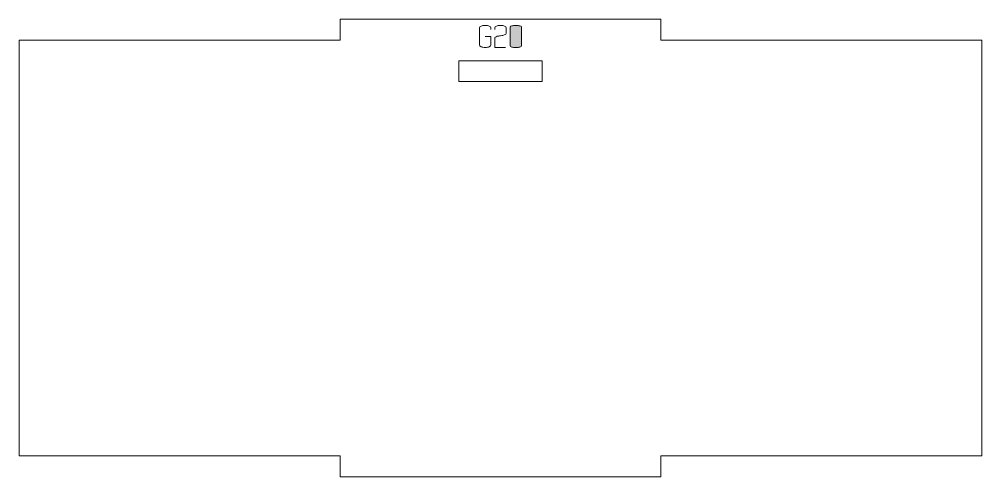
# Model space of a CAD drawing. Header units: centimetres. Extents: x -250 to 250, y -508 to 508.
# Drawn here: x -100.45 to -86.57, y -79.53 to -72.93 of the extents above; entities that cross this region are included whole.
import ezdxf

# ---------------------------------------------------------------- set-up
doc = ezdxf.new("R2010")
doc.units = ezdxf.units.CM
doc.header["$MEASUREMENT"] = 0
doc.layers.add('Capa 1', color=7, linetype='Continuous')

msp = doc.modelspace()

# ---------------------------------------------------------------- hatches: boundary and pattern name
at = {"layer": 'Capa 1', "true_color": 0x3e4095}
h = msp.add_hatch(color=175, dxfattribs=at)
edge = h.paths.add_edge_path()
edge.add_spline(control_points=[(-93.64979, -73.29819), (-93.64979, -73.30797), (-93.65766, -73.3163), (-93.67341, -73.32318), (-93.68915, -73.33006), (-93.7088, -73.3335), (-93.73234, -73.3335), (-93.75588, -73.3335), (-93.77553, -73.33006), (-93.79127, -73.32318), (-93.80702, -73.3163), (-93.81489, -73.30797), (-93.81489, -73.29819), (-93.81489, -73.29819), (-93.81489, -73.05237), (-93.81489, -73.05237), (-93.81489, -73.04259), (-93.80702, -73.03426), (-93.79127, -73.02738), (-93.77553, -73.0205), (-93.75588, -73.01706), (-93.73234, -73.01706), (-93.7088, -73.01706), (-93.68915, -73.0205), (-93.67341, -73.02738), (-93.65766, -73.03426), (-93.64979, -73.04259), (-93.64979, -73.05237), (-93.64979, -73.05237), (-93.64979, -73.07484), (-93.64979, -73.07484), (-93.64979, -73.07484), (-93.64979, -73.05237), (-93.64979, -73.05237), (-93.64979, -73.04259), (-93.65766, -73.03426), (-93.67341, -73.02738), (-93.68915, -73.0205), (-93.7088, -73.01706), (-93.73234, -73.01706), (-93.75588, -73.01706), (-93.77553, -73.0205), (-93.79127, -73.02738), (-93.80702, -73.03426), (-93.81489, -73.04259), (-93.81489, -73.05237), (-93.81489, -73.05237), (-93.81489, -73.29819), (-93.81489, -73.29819), (-93.81489, -73.30797), (-93.80702, -73.3163), (-93.79127, -73.32318), (-93.77553, -73.33006), (-93.75588, -73.3335), (-93.73234, -73.3335), (-93.7088, -73.3335), (-93.68915, -73.33006), (-93.67341, -73.32318), (-93.65766, -73.3163), (-93.64979, -73.30797), (-93.64979, -73.29819), (-93.64979, -73.29819), (-93.64979, -73.17528), (-93.64979, -73.17528), (-93.64979, -73.17528), (-93.73142, -73.17528), (-93.73142, -73.17528), (-93.73142, -73.17528), (-93.64979, -73.17528), (-93.64979, -73.17528), (-93.64979, -73.17528), (-93.64979, -73.29819), (-93.64979, -73.29819)], knot_values=[0, 0, 0, 0, 0.04166667, 0.04166667, 0.04166667, 0.08333333, 0.08333333, 0.08333333, 0.125, 0.125, 0.125, 0.16666667, 0.16666667, 0.16666667, 0.20833333, 0.20833333, 0.20833333, 0.25, 0.25, 0.25, 0.29166667, 0.29166667, 0.29166667, 0.33333333, 0.33333333, 0.33333333, 0.375, 0.375, 0.375, 0.41666667, 0.41666667, 0.41666667, 0.45833333, 0.45833333, 0.45833333, 0.5, 0.5, 0.5, 0.54166667, 0.54166667, 0.54166667, 0.58333333, 0.58333333, 0.58333333, 0.625, 0.625, 0.625, 0.66666667, 0.66666667, 0.66666667, 0.70833333, 0.70833333, 0.70833333, 0.75, 0.75, 0.75, 0.79166667, 0.79166667, 0.79166667, 0.83333333, 0.83333333, 0.83333333, 0.875, 0.875, 0.875, 0.91666667, 0.91666667, 0.91666667, 0.95833333, 0.95833333, 0.95833333, 1, 1, 1, 1], degree=3, periodic=1)
h = msp.add_hatch(color=175, dxfattribs=at)
edge = h.paths.add_edge_path()
edge.add_spline(control_points=[(-93.59522, -73.3335), (-93.59522, -73.3335), (-93.59522, -73.20096), (-93.59522, -73.20096), (-93.5943, -73.18904), (-93.58345, -73.17987), (-93.56266, -73.17345), (-93.5541, -73.17283), (-93.54592, -73.17184), (-93.53812, -73.17046), (-93.53033, -73.16909), (-93.52245, -73.16764), (-93.5145, -73.16611), (-93.49983, -73.16366), (-93.48859, -73.16167), (-93.4808, -73.16015), (-93.473, -73.15862), (-93.46543, -73.15663), (-93.45809, -73.15418), (-93.43914, -73.14715), (-93.42966, -73.13813), (-93.42966, -73.12713), (-93.42966, -73.12713), (-93.42966, -73.05237), (-93.42966, -73.05237), (-93.42966, -73.04259), (-93.43753, -73.03426), (-93.45328, -73.02738), (-93.46902, -73.0205), (-93.48867, -73.01706), (-93.51221, -73.01706), (-93.53575, -73.01706), (-93.5554, -73.0205), (-93.57114, -73.02738), (-93.58689, -73.03426), (-93.59476, -73.04259), (-93.59476, -73.05237), (-93.59476, -73.05237), (-93.59476, -73.07484), (-93.59476, -73.07484), (-93.59476, -73.07484), (-93.59476, -73.05237), (-93.59476, -73.05237), (-93.59476, -73.04259), (-93.58689, -73.03426), (-93.57114, -73.02738), (-93.5554, -73.0205), (-93.53575, -73.01706), (-93.51221, -73.01706), (-93.48867, -73.01706), (-93.46902, -73.0205), (-93.45328, -73.02738), (-93.43753, -73.03426), (-93.42966, -73.04259), (-93.42966, -73.05237), (-93.42966, -73.05237), (-93.42966, -73.12713), (-93.42966, -73.12713), (-93.42966, -73.13813), (-93.43914, -73.14715), (-93.45809, -73.15418), (-93.46543, -73.15663), (-93.473, -73.15862), (-93.4808, -73.16015), (-93.48859, -73.16167), (-93.49983, -73.16366), (-93.5145, -73.16611), (-93.52245, -73.16764), (-93.53033, -73.16909), (-93.53812, -73.17046), (-93.54592, -73.17184), (-93.5541, -73.17283), (-93.56266, -73.17345), (-93.58345, -73.17987), (-93.5943, -73.18904), (-93.59522, -73.20096), (-93.59522, -73.20096), (-93.59522, -73.3335), (-93.59522, -73.3335), (-93.59522, -73.3335), (-93.43837, -73.3335), (-93.43837, -73.3335), (-93.43837, -73.3335), (-93.59522, -73.3335), (-93.59522, -73.3335)], knot_values=[0, 0, 0, 0, 0.03571429, 0.03571429, 0.03571429, 0.07142857, 0.07142857, 0.07142857, 0.10714286, 0.10714286, 0.10714286, 0.14285714, 0.14285714, 0.14285714, 0.17857143, 0.17857143, 0.17857143, 0.21428571, 0.21428571, 0.21428571, 0.25, 0.25, 0.25, 0.28571429, 0.28571429, 0.28571429, 0.32142857, 0.32142857, 0.32142857, 0.35714286, 0.35714286, 0.35714286, 0.39285714, 0.39285714, 0.39285714, 0.42857143, 0.42857143, 0.42857143, 0.46428571, 0.46428571, 0.46428571, 0.5, 0.5, 0.5, 0.53571429, 0.53571429, 0.53571429, 0.57142857, 0.57142857, 0.57142857, 0.60714286, 0.60714286, 0.60714286, 0.64285714, 0.64285714, 0.64285714, 0.67857143, 0.67857143, 0.67857143, 0.71428571, 0.71428571, 0.71428571, 0.75, 0.75, 0.75, 0.78571429, 0.78571429, 0.78571429, 0.82142857, 0.82142857, 0.82142857, 0.85714286, 0.85714286, 0.85714286, 0.89285714, 0.89285714, 0.89285714, 0.92857143, 0.92857143, 0.92857143, 0.96428571, 0.96428571, 0.96428571, 1, 1, 1, 1], degree=3, periodic=1)
h = msp.add_hatch(color=175, dxfattribs=at)
edge = h.paths.add_edge_path()
edge.add_spline(control_points=[(-93.37463, -73.30965), (-93.37463, -73.31944), (-93.36676, -73.32586), (-93.35101, -73.32891), (-93.33527, -73.33197), (-93.31562, -73.3335), (-93.29208, -73.3335), (-93.26854, -73.3335), (-93.24889, -73.33197), (-93.23315, -73.32891), (-93.2174, -73.32586), (-93.20953, -73.31944), (-93.20953, -73.30965), (-93.20953, -73.30965), (-93.20953, -73.04137), (-93.20953, -73.04137), (-93.20953, -73.03158), (-93.2174, -73.02508), (-93.23315, -73.02187), (-93.24889, -73.01866), (-93.26854, -73.01706), (-93.29208, -73.01706), (-93.31562, -73.01706), (-93.33527, -73.01866), (-93.35101, -73.02187), (-93.36676, -73.02508), (-93.37463, -73.03158), (-93.37463, -73.04137), (-93.37463, -73.04137), (-93.37463, -73.30965), (-93.37463, -73.30965)], knot_values=[0, 0, 0, 0, 0.1, 0.1, 0.1, 0.2, 0.2, 0.2, 0.3, 0.3, 0.3, 0.4, 0.4, 0.4, 0.5, 0.5, 0.5, 0.6, 0.6, 0.6, 0.7, 0.7, 0.7, 0.8, 0.8, 0.8, 0.9, 0.9, 0.9, 1, 1, 1, 1], degree=3, periodic=1)
h = msp.add_hatch(color=175, dxfattribs=at)
edge = h.paths.add_edge_path()
edge.add_spline(control_points=[(-93.20953, -73.30965), (-93.20953, -73.31944), (-93.2174, -73.32586), (-93.23315, -73.32891), (-93.24889, -73.33197), (-93.26854, -73.3335), (-93.29208, -73.3335), (-93.31562, -73.3335), (-93.33527, -73.33197), (-93.35101, -73.32891), (-93.36676, -73.32586), (-93.37463, -73.31944), (-93.37463, -73.30965), (-93.37463, -73.30965), (-93.37463, -73.04137), (-93.37463, -73.04137), (-93.37463, -73.03158), (-93.36676, -73.02508), (-93.35101, -73.02187), (-93.33527, -73.01866), (-93.31562, -73.01706), (-93.29208, -73.01706), (-93.26854, -73.01706), (-93.24889, -73.01866), (-93.23315, -73.02187), (-93.2174, -73.02508), (-93.20953, -73.03158), (-93.20953, -73.04137), (-93.20953, -73.04137), (-93.20953, -73.30965), (-93.20953, -73.30965)], knot_values=[0, 0, 0, 0, 0.1, 0.1, 0.1, 0.2, 0.2, 0.2, 0.3, 0.3, 0.3, 0.4, 0.4, 0.4, 0.5, 0.5, 0.5, 0.6, 0.6, 0.6, 0.7, 0.7, 0.7, 0.8, 0.8, 0.8, 0.9, 0.9, 0.9, 1, 1, 1, 1], degree=3, periodic=1)

# ---------------------------------------------------------------- linework, layer by layer
at = {"layer": 'Capa 1', "color": 240, "lineweight": 9}
for points, knots in [([(-100.45324, -73.2271), (-100.45324, -73.2271), (-100.45324, -79.2271), (-100.45324, -79.2271), (-100.45324, -79.2271), (-95.82588, -79.2271), (-95.82588, -79.2271), (-95.82588, -79.2271), (-95.82588, -79.5271), (-95.82588, -79.5271), (-95.82588, -79.5271), (-91.19853, -79.5271), (-91.19853, -79.5271), (-91.19853, -79.5271), (-91.19853, -79.2271), (-91.19853, -79.2271), (-91.19853, -79.2271), (-86.57118, -79.2271), (-86.57118, -79.2271), (-86.57118, -79.2271), (-86.57118, -73.2271), (-86.57118, -73.2271), (-86.57118, -73.2271), (-91.19853, -73.2271), (-91.19853, -73.2271), (-91.19853, -73.2271), (-91.19853, -72.9271), (-91.19853, -72.9271), (-91.19853, -72.9271), (-95.82588, -72.9271), (-95.82588, -72.9271), (-95.82588, -72.9271), (-95.82588, -73.2271), (-95.82588, -73.2271), (-95.82588, -73.2271), (-100.45324, -73.2271), (-100.45324, -73.2271)], [0, 0, 0, 0, 0.08333333, 0.08333333, 0.08333333, 0.16666667, 0.16666667, 0.16666667, 0.25, 0.25, 0.25, 0.33333333, 0.33333333, 0.33333333, 0.41666667, 0.41666667, 0.41666667, 0.5, 0.5, 0.5, 0.58333333, 0.58333333, 0.58333333, 0.66666667, 0.66666667, 0.66666667, 0.75, 0.75, 0.75, 0.83333333, 0.83333333, 0.83333333, 0.91666667, 0.91666667, 0.91666667, 1, 1, 1, 1]), ([(-94.11221, -73.527), (-94.11221, -73.527), (-92.91221, -73.527), (-92.91221, -73.527), (-92.91221, -73.527), (-92.91221, -73.827), (-92.91221, -73.827), (-92.91221, -73.827), (-94.11221, -73.827), (-94.11221, -73.827), (-94.11221, -73.827), (-94.11221, -73.527), (-94.11221, -73.527)], [0, 0, 0, 0, 0.25, 0.25, 0.25, 0.5, 0.5, 0.5, 0.75, 0.75, 0.75, 1, 1, 1, 1])]:
    msp.add_open_spline(points, degree=3, knots=knots, dxfattribs=at)
at = {"layer": 'Capa 1', "color": 114, "lineweight": 9}
for points, knots in [([(-93.64979, -73.29819), (-93.64979, -73.30797), (-93.65766, -73.3163), (-93.67341, -73.32318), (-93.68915, -73.33006), (-93.7088, -73.3335), (-93.73234, -73.3335), (-93.75588, -73.3335), (-93.77553, -73.33006), (-93.79127, -73.32318), (-93.80702, -73.3163), (-93.81489, -73.30797), (-93.81489, -73.29819), (-93.81489, -73.29819), (-93.81489, -73.05237), (-93.81489, -73.05237), (-93.81489, -73.04259), (-93.80702, -73.03426), (-93.79127, -73.02738), (-93.77553, -73.0205), (-93.75588, -73.01706), (-93.73234, -73.01706), (-93.7088, -73.01706), (-93.68915, -73.0205), (-93.67341, -73.02738), (-93.65766, -73.03426), (-93.64979, -73.04259), (-93.64979, -73.05237), (-93.64979, -73.05237), (-93.64979, -73.07484), (-93.64979, -73.07484), (-93.64979, -73.07484), (-93.64979, -73.05237), (-93.64979, -73.05237), (-93.64979, -73.04259), (-93.65766, -73.03426), (-93.67341, -73.02738), (-93.68915, -73.0205), (-93.7088, -73.01706), (-93.73234, -73.01706), (-93.75588, -73.01706), (-93.77553, -73.0205), (-93.79127, -73.02738), (-93.80702, -73.03426), (-93.81489, -73.04259), (-93.81489, -73.05237), (-93.81489, -73.05237), (-93.81489, -73.29819), (-93.81489, -73.29819), (-93.81489, -73.30797), (-93.80702, -73.3163), (-93.79127, -73.32318), (-93.77553, -73.33006), (-93.75588, -73.3335), (-93.73234, -73.3335), (-93.7088, -73.3335), (-93.68915, -73.33006), (-93.67341, -73.32318), (-93.65766, -73.3163), (-93.64979, -73.30797), (-93.64979, -73.29819), (-93.64979, -73.29819), (-93.64979, -73.17528), (-93.64979, -73.17528), (-93.64979, -73.17528), (-93.73142, -73.17528), (-93.73142, -73.17528), (-93.73142, -73.17528), (-93.64979, -73.17528), (-93.64979, -73.17528), (-93.64979, -73.17528), (-93.64979, -73.29819), (-93.64979, -73.29819)], [0, 0, 0, 0, 0.04166667, 0.04166667, 0.04166667, 0.08333333, 0.08333333, 0.08333333, 0.125, 0.125, 0.125, 0.16666667, 0.16666667, 0.16666667, 0.20833333, 0.20833333, 0.20833333, 0.25, 0.25, 0.25, 0.29166667, 0.29166667, 0.29166667, 0.33333333, 0.33333333, 0.33333333, 0.375, 0.375, 0.375, 0.41666667, 0.41666667, 0.41666667, 0.45833333, 0.45833333, 0.45833333, 0.5, 0.5, 0.5, 0.54166667, 0.54166667, 0.54166667, 0.58333333, 0.58333333, 0.58333333, 0.625, 0.625, 0.625, 0.66666667, 0.66666667, 0.66666667, 0.70833333, 0.70833333, 0.70833333, 0.75, 0.75, 0.75, 0.79166667, 0.79166667, 0.79166667, 0.83333333, 0.83333333, 0.83333333, 0.875, 0.875, 0.875, 0.91666667, 0.91666667, 0.91666667, 0.95833333, 0.95833333, 0.95833333, 1, 1, 1, 1]), ([(-93.59522, -73.3335), (-93.59522, -73.3335), (-93.59522, -73.20096), (-93.59522, -73.20096), (-93.5943, -73.18904), (-93.58345, -73.17987), (-93.56266, -73.17345), (-93.5541, -73.17283), (-93.54592, -73.17184), (-93.53812, -73.17046), (-93.53033, -73.16909), (-93.52245, -73.16764), (-93.5145, -73.16611), (-93.49983, -73.16366), (-93.48859, -73.16167), (-93.4808, -73.16015), (-93.473, -73.15862), (-93.46543, -73.15663), (-93.45809, -73.15418), (-93.43914, -73.14715), (-93.42966, -73.13813), (-93.42966, -73.12713), (-93.42966, -73.12713), (-93.42966, -73.05237), (-93.42966, -73.05237), (-93.42966, -73.04259), (-93.43753, -73.03426), (-93.45328, -73.02738), (-93.46902, -73.0205), (-93.48867, -73.01706), (-93.51221, -73.01706), (-93.53575, -73.01706), (-93.5554, -73.0205), (-93.57114, -73.02738), (-93.58689, -73.03426), (-93.59476, -73.04259), (-93.59476, -73.05237), (-93.59476, -73.05237), (-93.59476, -73.07484), (-93.59476, -73.07484), (-93.59476, -73.07484), (-93.59476, -73.05237), (-93.59476, -73.05237), (-93.59476, -73.04259), (-93.58689, -73.03426), (-93.57114, -73.02738), (-93.5554, -73.0205), (-93.53575, -73.01706), (-93.51221, -73.01706), (-93.48867, -73.01706), (-93.46902, -73.0205), (-93.45328, -73.02738), (-93.43753, -73.03426), (-93.42966, -73.04259), (-93.42966, -73.05237), (-93.42966, -73.05237), (-93.42966, -73.12713), (-93.42966, -73.12713), (-93.42966, -73.13813), (-93.43914, -73.14715), (-93.45809, -73.15418), (-93.46543, -73.15663), (-93.473, -73.15862), (-93.4808, -73.16015), (-93.48859, -73.16167), (-93.49983, -73.16366), (-93.5145, -73.16611), (-93.52245, -73.16764), (-93.53033, -73.16909), (-93.53812, -73.17046), (-93.54592, -73.17184), (-93.5541, -73.17283), (-93.56266, -73.17345), (-93.58345, -73.17987), (-93.5943, -73.18904), (-93.59522, -73.20096), (-93.59522, -73.20096), (-93.59522, -73.3335), (-93.59522, -73.3335), (-93.59522, -73.3335), (-93.43837, -73.3335), (-93.43837, -73.3335), (-93.43837, -73.3335), (-93.59522, -73.3335), (-93.59522, -73.3335)], [0, 0, 0, 0, 0.03571429, 0.03571429, 0.03571429, 0.07142857, 0.07142857, 0.07142857, 0.10714286, 0.10714286, 0.10714286, 0.14285714, 0.14285714, 0.14285714, 0.17857143, 0.17857143, 0.17857143, 0.21428571, 0.21428571, 0.21428571, 0.25, 0.25, 0.25, 0.28571429, 0.28571429, 0.28571429, 0.32142857, 0.32142857, 0.32142857, 0.35714286, 0.35714286, 0.35714286, 0.39285714, 0.39285714, 0.39285714, 0.42857143, 0.42857143, 0.42857143, 0.46428571, 0.46428571, 0.46428571, 0.5, 0.5, 0.5, 0.53571429, 0.53571429, 0.53571429, 0.57142857, 0.57142857, 0.57142857, 0.60714286, 0.60714286, 0.60714286, 0.64285714, 0.64285714, 0.64285714, 0.67857143, 0.67857143, 0.67857143, 0.71428571, 0.71428571, 0.71428571, 0.75, 0.75, 0.75, 0.78571429, 0.78571429, 0.78571429, 0.82142857, 0.82142857, 0.82142857, 0.85714286, 0.85714286, 0.85714286, 0.89285714, 0.89285714, 0.89285714, 0.92857143, 0.92857143, 0.92857143, 0.96428571, 0.96428571, 0.96428571, 1, 1, 1, 1]), ([(-93.37463, -73.30965), (-93.37463, -73.31944), (-93.36676, -73.32586), (-93.35101, -73.32891), (-93.33527, -73.33197), (-93.31562, -73.3335), (-93.29208, -73.3335), (-93.26854, -73.3335), (-93.24889, -73.33197), (-93.23315, -73.32891), (-93.2174, -73.32586), (-93.20953, -73.31944), (-93.20953, -73.30965), (-93.20953, -73.30965), (-93.20953, -73.04137), (-93.20953, -73.04137), (-93.20953, -73.03158), (-93.2174, -73.02508), (-93.23315, -73.02187), (-93.24889, -73.01866), (-93.26854, -73.01706), (-93.29208, -73.01706), (-93.31562, -73.01706), (-93.33527, -73.01866), (-93.35101, -73.02187), (-93.36676, -73.02508), (-93.37463, -73.03158), (-93.37463, -73.04137), (-93.37463, -73.04137), (-93.37463, -73.30965), (-93.37463, -73.30965)], [0, 0, 0, 0, 0.1, 0.1, 0.1, 0.2, 0.2, 0.2, 0.3, 0.3, 0.3, 0.4, 0.4, 0.4, 0.5, 0.5, 0.5, 0.6, 0.6, 0.6, 0.7, 0.7, 0.7, 0.8, 0.8, 0.8, 0.9, 0.9, 0.9, 1, 1, 1, 1]), ([(-93.20953, -73.30965), (-93.20953, -73.31944), (-93.2174, -73.32586), (-93.23315, -73.32891), (-93.24889, -73.33197), (-93.26854, -73.3335), (-93.29208, -73.3335), (-93.31562, -73.3335), (-93.33527, -73.33197), (-93.35101, -73.32891), (-93.36676, -73.32586), (-93.37463, -73.31944), (-93.37463, -73.30965), (-93.37463, -73.30965), (-93.37463, -73.04137), (-93.37463, -73.04137), (-93.37463, -73.03158), (-93.36676, -73.02508), (-93.35101, -73.02187), (-93.33527, -73.01866), (-93.31562, -73.01706), (-93.29208, -73.01706), (-93.26854, -73.01706), (-93.24889, -73.01866), (-93.23315, -73.02187), (-93.2174, -73.02508), (-93.20953, -73.03158), (-93.20953, -73.04137), (-93.20953, -73.04137), (-93.20953, -73.30965), (-93.20953, -73.30965)], [0, 0, 0, 0, 0.1, 0.1, 0.1, 0.2, 0.2, 0.2, 0.3, 0.3, 0.3, 0.4, 0.4, 0.4, 0.5, 0.5, 0.5, 0.6, 0.6, 0.6, 0.7, 0.7, 0.7, 0.8, 0.8, 0.8, 0.9, 0.9, 0.9, 1, 1, 1, 1])]:
    msp.add_open_spline(points, degree=3, knots=knots, dxfattribs=at)

doc.saveas('drawing.dxf')
